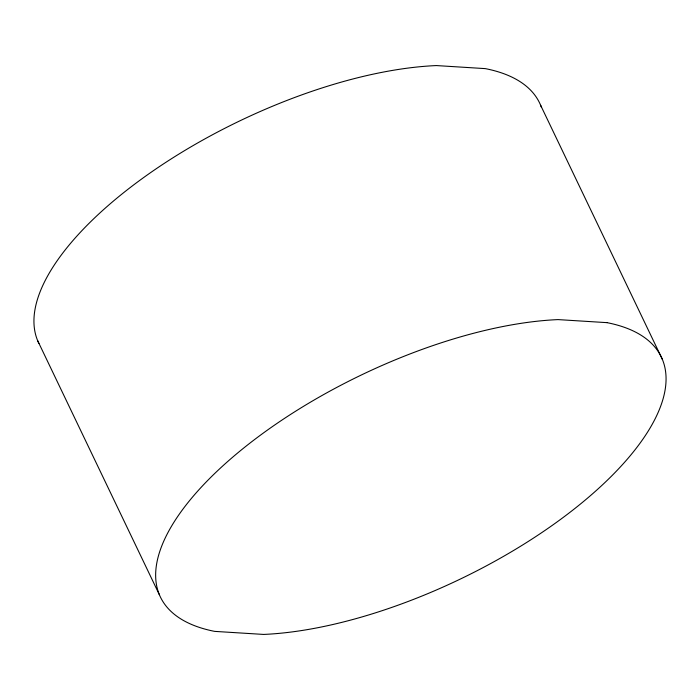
<?xml version="1.0" encoding="UTF-8"?>
<svg xmlns="http://www.w3.org/2000/svg" width="700" height="700" viewBox="0 0 700 700"><rect width="100%" height="100%" fill="white"/><g stroke="black" fill="none" stroke-linecap="round" stroke-linejoin="round"><path stroke-width="1.05" d="M540.654 105.332L662.358 359.363M37.643 340.637L159.346 594.668M541.389 107.231A277.725 113.4 -25.6 0 0 485.301 68.618L436.363 65.572A277.725 113.4 -25.6 0 0 149.896 173.11A277.725 113.4 -25.6 0 0 38.938 343.507M607.014 322.648L558.075 319.602A277.725 113.4 -25.6 0 0 223.396 465.36A277.725 113.4 -25.6 0 0 214.699 631.383L263.637 634.428A277.725 113.4 -25.6 0 0 598.316 488.67A277.725 113.4 -25.6 0 0 607.014 322.648"/></g></svg>
